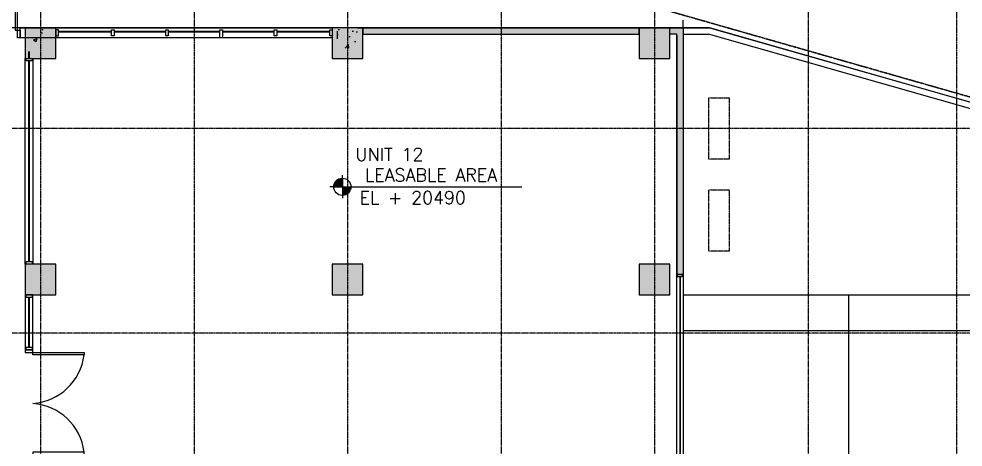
# Model space of a CAD drawing. Header units: inches. Extents: x -189245 to 740841, y -215444 to 469401.
# Drawn here: x 213791 to 232247, y 7498 to 15873 of the extents above; entities that cross this region are included whole.
import ezdxf
from ezdxf.enums import TextEntityAlignment as Align

# ---------------------------------------------------------------- set-up
doc = ezdxf.new("R2010")
doc.units = ezdxf.units.IN
doc.header["$LTSCALE"] = 10
doc.header["$MEASUREMENT"] = 0
for name, pattern in [('CENTER', [2, 1.25, -0.25, 0.25, -0.25]), ('GRID NORMAL$0$GRID BASEMENT$0$GRID GROUND$0$GRID$0$$0$PHANTOM', [2.5, 1.25, -0.25, 0.25, -0.25, 0.25, -0.25]), ('HIDDEN', [0.375, 0.25, -0.125])]:
    doc.linetypes.add(name, pattern=pattern)
for name, color, linetype in [('3', 252, 'Continuous'), ('A-CMU PLASTER', 8, 'Continuous'), ('A-COLUMN', 6, 'Continuous'), ('A-DOOR', 1, 'Continuous'), ('A-HATCH GRAVEL', 8, 'Continuous'), ('A-ROAD', 252, 'Continuous'), ('A-TEXT', 3, 'Continuous'), ('A-WINDOW', 2, 'Continuous'), ('COLUMN', 6, 'Continuous'), ('DETAIL CALLOUT', 3, 'Continuous'), ('ELEV MARKS', 2, 'Continuous'), ('GRID', 8, 'CENTER'), ('TSG- DIM1', 1, 'Continuous'), ('TSG- WALL 150', 7, 'Continuous'), ('ZOCALLO', 1, 'Continuous')]:
    doc.layers.add(name, color=color, linetype=linetype)
doc.layers.add('AIRCON LEDGE', color=3, linetype='HIDDEN', lineweight=25)
doc.layers.add('DEFPOINT', color=7, linetype='Continuous', plot=False)
doc.styles.add('PRSP_Simplex', font='simplex.shx')

# ---------------------------------------------------------------- blocks, each defined once
blk = doc.blocks.new('A$C39746B81')
at = {"layer": 'A-DOOR', "color": 2, "linetype": 'ByBlock'}
for points in [[(-521, -823), (-521, 177), (-471, 177), (-471, -823)], [(1479, -823), (1479, 177), (1429, 177), (1429, -823)], [(-571, -973), (-521, -973), (-521, -823), (-571, -823)], [(1529, -973), (1479, -973), (1479, -823), (1529, -823)]]:
    blk.add_lwpolyline(points, close=True, dxfattribs=at)
at = {"layer": 'A-DOOR', "color": 1, "linetype": 'ByBlock'}
for centre, start, end in [((-606, -903), 4.2573, 82.8891), ((1564, -903), 97.1109, 175.7427)]:
    blk.add_arc(centre, 1088, start, end, dxfattribs=at)
blk = doc.blocks.new('DATUM')
at = {"color": 2}
for p, q in [((0, 169), (0, 225)), ((-169, 0), (-244, 0)), ((-169, 9), (0, 9)), ((-169, 0), (169, 0)), ((-168, 18), (0, 18)), ((-166, 28), (0, 28)), ((-165, 37), (0, 37)), ((-162, 46), (0, 46)), ((-159, 56), (0, 56)), ((-156, 65), (0, 65)), ((-151, 75), (0, 75)), ((-146, 84), (0, 84)), ((-141, 93), (0, 93)), ((-134, 103), (0, 103)), ((-126, 112), (0, 112)), ((-117, 121), (0, 121)), ((-107, 131), (0, 131)), ((-94, 140), (0, 140)), ((-78, 150), (0, 150)), ((-57, 159), (0, 159)), ((-13, 168), (0, 168)), ((0, 169), (0, -169)), ((169, 0), (244, 0)), ((169, -9), (0, -9)), ((168, -18), (0, -18)), ((166, -28), (0, -28)), ((165, -37), (0, -37)), ((162, -46), (0, -46)), ((159, -56), (0, -56)), ((156, -65), (0, -65)), ((151, -75), (0, -75)), ((146, -84), (0, -84)), ((141, -93), (0, -93)), ((134, -103), (0, -103)), ((126, -112), (0, -112)), ((117, -121), (0, -121)), ((107, -131), (0, -131)), ((94, -140), (0, -140)), ((78, -150), (0, -150)), ((57, -159), (0, -159)), ((0, -169), (0, -225))]:
    blk.add_line(p, q, dxfattribs=at)
blk.add_circle((0, 0), 169, dxfattribs=at)

msp = doc.modelspace()

# ---------------------------------------------------------------- hatches: boundary and pattern name
at = {"layer": 'A-HATCH GRAVEL'}
h = msp.add_hatch(dxfattribs=at)
h.set_pattern_fill('AR-CONC', color=256, scale=100, style=0)
h.set_pattern_definition([(50, (195442.3, -24654.8), (717.26, -62.752), [75, -825]), (355, (195442.3, -24654.8), (-138.751, 752.192), [60, -660]), (100.4514, (195502.1, -24660), (578.509, 689.44), [63.74, -701.142]), (46.1842, (195442.3, -24454.8), (1067.241, -165.519), [112.5, -1237.5]), (96.6356, (195531.2, -24468.6), (934.663, 974.118), [95.61, -1051.713]), (351.1842, (195442.3, -24454.8), (934.662, 974.119), [90, -990]), (21, (195542.3, -24504.8), (596.907, -402.619), [75, -825]), (326, (195542.3, -24504.8), (243.315, 725.15), [60, -660]), (71.4514, (195592.04, -24538.35), (840.223, 322.53), [63.74, -701.142]), (37.5, (195442.3, -24654.8), (12.1599, 332.8939), [0, -652, 0, -670, 0, -662.5]), (7.5, (195442.3, -24654.8), (263.0695, 394.4117), [0, -382, 0, -637, 0, -252.5]), (327.5, (195219.3, -24654.8), (533.8224, -22.5549), [0, -250, 0, -780, 0, -1035]), (317.5, (195119.3, -24654.8), (583.186, 100.105), [0, -325, 0, -518, 0, -735])])
h.paths.add_polyline_path([(214417.29694, 15368.97446), (214017.29694, 15368.97446), (214017.29694, 15768.97446), (214417.29694, 15768.97446)])
h = msp.add_hatch(dxfattribs=at)
h.set_pattern_fill('AR-CONC', color=256, scale=100, style=0)
h.set_pattern_definition([(50, (195442.3, -24723.8), (717.26, -62.752), [75, -825]), (355, (195442.3, -24723.8), (-138.751, 752.192), [60, -660]), (100.4514, (195502.1, -24729.04), (578.509, 689.44), [63.74, -701.142]), (46.1842, (195442.3, -24523.8), (1067.241, -165.519), [112.5, -1237.5]), (96.6356, (195531.2, -24537.6), (934.663, 974.118), [95.61, -1051.713]), (351.1842, (195442.3, -24523.8), (934.662, 974.119), [90, -990]), (21, (195542.3, -24573.8), (596.907, -402.619), [75, -825]), (326, (195542.3, -24573.8), (243.315, 725.15), [60, -660]), (71.4514, (195592.04, -24607.36), (840.223, 322.53), [63.74, -701.142]), (37.5, (195442.3, -24723.8), (12.1599, 332.8939), [0, -652, 0, -670, 0, -662.5]), (7.5, (195442.3, -24723.8), (263.0695, 394.4117), [0, -382, 0, -637, 0, -252.5]), (327.5, (195219.3, -24723.8), (533.8224, -22.5549), [0, -250, 0, -780, 0, -1035]), (317.5, (195119.3, -24723.8), (583.186, 100.105), [0, -325, 0, -518, 0, -735])])
h.paths.add_polyline_path([(220417.29694, 15299.96506), (220017.29694, 15299.96506), (220017.29694, 15699.96506), (220417.29694, 15699.96506)])
at = {"layer": 'COLUMN', "ltscale": 2}
for points in [[(213915.71025, 15100.18876), (214515.71025, 15100.18876), (214515.71025, 15700.18876), (213915.71025, 15700.18876)], [(219915.71025, 15100.18876), (220515.71025, 15100.18876), (220515.71025, 15700.18876), (219915.71025, 15700.18876)], [(225915.71025, 15100.18876), (226515.71025, 15100.18876), (226515.71025, 15700.18876), (225915.71025, 15700.18876)], [(213915.71025, 10476.18876), (214515.71025, 10476.18876), (214515.71025, 11076.18876), (213915.71025, 11076.18876)], [(219915.71025, 10476.18876), (220515.71025, 10476.18876), (220515.71025, 11076.18876), (219915.71025, 11076.18876)], [(225915.71025, 10476.18876), (226515.71025, 10476.18876), (226515.71025, 11076.18876), (225915.71025, 11076.18876)]]:
    msp.add_hatch(color=253, dxfattribs=at).paths.add_polyline_path(points)
at = {"layer": 'TSG- DIM1', "ltscale": 2}
for points in [[(220515.71025, 15575.18876), (225915.71025, 15575.18876), (225915.71025, 15700.18876), (220515.71025, 15700.18876)], [(226515.71025, 15575.18876), (226515.71025, 15700.18876), (226774.43474, 15700.18876), (226774.43474, 10876.18876), (226649.43474, 10876.18876), (226649.43474, 15575.18876)]]:
    msp.add_hatch(color=252, dxfattribs=at).paths.add_polyline_path(points)

# ---------------------------------------------------------------- linework, layer by layer
at = {"layer": '3', "linetype": 'GRID NORMAL$0$GRID BASEMENT$0$GRID GROUND$0$GRID$0$$0$PHANTOM', "flags": 128}
msp.add_lwpolyline([(246523.04278, 10296.0564), (246059.05996, 1618.4519), (246440.71881, -10485.53243), (247415.93339, -18556.83075), (192752.14865, -31905.37142), (191495.01456, -25059.84633), (190539.94155, -17762.07711), (189959.5757, -10424.99489), (189755.99256, -3087.81874), (189932.17722, 4240.06356), (190486.76304, 11569.11088), (191414.41478, 18850.25517), (192648.19583, 25700.02775), (246541.99716, 10303.25282)], dxfattribs=at)
at = {"layer": '3', "color": 3, "linetype": 'GRID NORMAL$0$GRID BASEMENT$0$GRID GROUND$0$GRID$0$$0$PHANTOM', "flags": 128}
msp.add_lwpolyline([(246523.04278, 10292.92621), (246059.05997, 1615.3217), (246440.71881, -10488.66262), (247415.93339, -18559.96094), (192752.14865, -31908.50162), (191495.01456, -25062.97652), (190539.94155, -17765.2073), (189959.5757, -10428.12508), (189755.99256, -3090.94893), (189932.17722, 4236.93337), (190486.76304, 11565.98069), (191414.41478, 18847.12498), (192648.19583, 25696.89755), (246541.99716, 10300.12263)], dxfattribs=at)
at = {"layer": 'A-CMU PLASTER'}
msp.add_line((220015.71025, 15480.71267), (220015.71025, 15630.71267), dxfattribs=at)
at = {"layer": 'A-COLUMN', "color": 4, "linetype": 'Continuous'}
for p, q in [((220415.71025, 15700.18876), (226774.43474, 15700.18876)), ((226774.43474, 15700.18876), (226774.43474, 10876.18876)), ((226649.43474, 15550.18876), (226649.43474, 10876.18876))]:
    msp.add_line(p, q, dxfattribs=at)
at = {"layer": 'A-ROAD', "color": 4}
for p, q in [((226774.43474, 15716.5502), (226774.43474, 15846.55123)), ((226774.43474, 15700.18876), (227286.75178, 15700.18876)), ((226774.43474, 15700.18876), (226774.49794, 15575.18876)), ((227286.75178, 15700.18876), (243080.68474, 11188.0626)), ((226774.43474, 15575.18876), (227269.24649, 15575.18876)), ((243080.68474, 11058.06156), (227269.24649, 15575.18876))]:
    msp.add_line(p, q, dxfattribs=at)
at = {"layer": 'A-ROAD', "color": 1}
for p, q in [((226774.43474, 10476.18876), (239875.64038, 10476.18876)), ((226774.43474, 9776.18876), (239027.60734, 9776.18876))]:
    msp.add_line(p, q, dxfattribs=at)
at = {"layer": 'A-ROAD', "color": 8}
msp.add_line((230013.68641, 4476.18876), (230013.68641, 10476.18876), dxfattribs=at)
at = {"layer": 'A-TEXT', "ltscale": 2}
msp.add_lwpolyline([(214064.12354, 10476.18876), (213915.71025, 10476.18876), (213915.71025, 9401.18876), (214064.12354, 9401.18876)], close=True, dxfattribs=at)
at = {"layer": 'A-WINDOW', "ltscale": 2}
for p, q in [((214565.71398, 15632.18876), (215600.71027, 15632.18868)), ((214565.71398, 15622.18876), (215600.71027, 15622.18868)), ((215650.71027, 15632.18868), (216660.71027, 15632.18865)), ((215650.71027, 15622.18868), (216660.71027, 15622.18865)), ((216710.71027, 15632.18865), (217720.71027, 15632.1887)), ((216710.71027, 15622.18865), (217720.71027, 15622.1887)), ((217770.70529, 15632.12969), (218780.70654, 15632.1926)), ((217770.70592, 15622.12969), (218780.70716, 15622.1926)), ((218830.71026, 15622.1926), (219865.70652, 15622.18876)), ((218830.71029, 15632.1926), (219865.70655, 15632.18876)), ((213985.71025, 15100.1885), (213985.71025, 15236.23943)), ((213995.71025, 15100.1885), (213995.71025, 15236.23943)), ((213985.71025, 11126.18476), (213985.71025, 15050.18912)), ((213995.71025, 11126.18476), (213995.71025, 15050.18912)), ((226706.93474, 10826.18532), (226706.49822, 3526.19282)), ((226716.93474, 10826.18472), (226716.49822, 3526.19222)), ((213985.71025, 10476.1885), (213985.71025, 10476.18912)), ((213985.71025, 9451.185), (213985.71025, 10426.18912)), ((213995.71025, 10476.1885), (213995.71025, 10476.18912)), ((213995.71025, 9451.185), (213995.71025, 10426.18912))]:
    msp.add_line(p, q, dxfattribs=at)
at = {"layer": 'A-WINDOW', "color": 2}
for points in [[(214565.71772, 15660.18876), (214515.71772, 15660.18876), (214515.71025, 15540.18876), (214565.71025, 15540.18876)], [(215600.70654, 15660.18868), (215650.70654, 15660.18868), (215650.71401, 15540.18868), (215600.71401, 15540.18868)], [(216660.70654, 15660.18865), (216710.70654, 15660.18865), (216710.71401, 15540.18865), (216660.71401, 15540.18865)], [(217720.70654, 15660.1887), (217770.70654, 15660.1887), (217770.71401, 15500.1887), (217720.71401, 15500.1887)], [(218780.70654, 15660.1926), (218830.70654, 15660.1926), (218830.71401, 15540.1926), (218780.71401, 15540.1926)], [(219865.7028, 15660.18876), (219915.7028, 15660.18876), (219915.71027, 15540.18876), (219865.71027, 15540.18876)], [(214049.9169, 15100.1925), (214049.9169, 15050.1925), (213929.9169, 15050.18502), (213929.9169, 15100.18502)], [(214049.9169, 11126.18876), (214049.9169, 11076.18876), (213929.9169, 11076.18129), (213929.9169, 11126.18129)], [(226758.43474, 10876.18876), (226758.43474, 10826.18876), (226664.43474, 10826.18129), (226664.43474, 10876.18129)], [(214049.9169, 10476.1925), (214049.9169, 10426.1925), (213929.9169, 10426.18502), (213929.9169, 10476.18502)], [(214049.9169, 9451.189), (214049.9169, 9401.189), (213929.9169, 9401.18153), (213929.9169, 9451.18153)]]:
    msp.add_lwpolyline(points, close=True, dxfattribs=at)
at = {"layer": 'AIRCON LEDGE'}
for points in [[(227675.29059, 14326.82297), (227675.29059, 13126.82297), (227275.29059, 13126.82297), (227275.29059, 14326.82297)], [(227675.29059, 12526.82297), (227675.29059, 11326.82297), (227275.29059, 11326.82297), (227275.29059, 12526.82297)]]:
    msp.add_lwpolyline(points, close=True, dxfattribs=at)
at = {"layer": 'COLUMN', "color": 6, "ltscale": 2}
for points in [[(213915.71025, 15100.18876), (214515.71025, 15100.18876), (214515.71025, 15700.18876), (213915.71025, 15700.18876)], [(219915.71025, 15100.18876), (220515.71025, 15100.18876), (220515.71025, 15700.18876), (219915.71025, 15700.18876)], [(225915.71025, 15100.18876), (226515.71025, 15100.18876), (226515.71025, 15700.18876), (225915.71025, 15700.18876)], [(213915.71025, 10476.18876), (214515.71025, 10476.18876), (214515.71025, 11076.18876), (213915.71025, 11076.18876)], [(219915.71025, 10476.18876), (220515.71025, 10476.18876), (220515.71025, 11076.18876), (219915.71025, 11076.18876)], [(225915.71025, 10476.18876), (226515.71025, 10476.18876), (226515.71025, 11076.18876), (225915.71025, 11076.18876)]]:
    msp.add_lwpolyline(points, close=True, dxfattribs=at)
at = {"layer": 'DEFPOINT'}
msp.add_lwpolyline([(207290.71436, -22174.05673), (232601.23157, -22174.0603), (235080.68474, -21568.59396), (242914.81743, -19656.0164), (242915.71025, -8523.81124), (242715.71025, -8523.81124), (242715.71025, -5523.34455), (242915.71025, -5523.34455), (242915.71025, -4023.81124), (242915.71025, -4023.81124), (242505.71025, -4023.81124), (242505.78499, -2523.82071), (242915.71025, -2523.82071), (242915.71025, -1023.81124), (242715.71025, -1023.81124), (242715.71025, 1976.65545), (242915.71025, 1976.65545), (242915.71025, 3476.18876), (242915.71025, 11235.19371), (227286.75178, 15700.18876), (226774.43487, 15699.92973), (213915.71025, 15699.92973), (207290.71766, 15699.91986)], dxfattribs=at)
at = {"layer": 'ELEV MARKS', "color": 1}
msp.add_line((220357.26285, 12588.13953), (223618.64055, 12588.13953), dxfattribs=at)
at = {"layer": 'GRID', "linetype": 'GRID NORMAL$0$GRID BASEMENT$0$GRID GROUND$0$GRID$0$$0$PHANTOM'}
for p, q in [((214215.71024, 26926.11807), (214215.71024, -30743.07428)), ((217215.71024, 26926.11807), (217215.71024, -30743.07428)), ((220215.71024, 26926.11807), (220215.71024, -30743.07428)), ((223215.71024, 26926.11807), (223215.71024, -30743.07428)), ((226215.71024, 26926.11807), (226215.71024, -30743.07428)), ((229215.71024, 26926.11807), (229215.71024, -30743.07428)), ((232115.71024, 26926.11807), (232115.71025, -30743.07428)), ((252386.38202, 13726.65545), (181686.55041, 13726.65545)), ((252386.38202, 9726.65545), (181686.55041, 9726.65545))]:
    msp.add_line(p, q, dxfattribs=at)
at = {"layer": 'TSG- WALL 150', "color": 4, "ltscale": 2}
msp.add_lwpolyline([(220515.71025, 15575.18876), (225915.71025, 15575.18876), (225915.71025, 15700.18876), (220515.71025, 15700.18876)], close=True, dxfattribs=at)
msp.add_lwpolyline([(226515.71025, 15575.18876), (226515.71025, 15700.18876), (226774.43474, 15700.18876), (226774.43474, 10876.18876), (226649.43474, 10876.18876), (226649.43474, 15575.18876), (226515.71025, 15575.18876), (226515.71025, 15700.18876)], dxfattribs=at)
at = {"layer": 'ZOCALLO', "ltscale": 2}
for points in [[(213815.71024, 15700.18876), (219915.71025, 15700.18876), (219915.71025, 15500.18876), (213815.71024, 15500.18876)], [(213915.71025, 15100.18876), (214064.12354, 15100.18876), (214064.12354, 11076.18876), (213915.71024, 11076.18876)], [(226649.43474, 10876.18876), (226774.43474, 10876.18876), (226774.43474, 3476.18876), (226649.43474, 3476.18876)]]:
    msp.add_lwpolyline(points, close=True, dxfattribs=at)

# ---------------------------------------------------------------- block references
at = {"layer": 'DETAIL CALLOUT'}
msp.add_blockref('A$C39746B81', (212286.70937, 16472.90578), dxfattribs=at)
at = {"layer": 'DETAIL CALLOUT', "linetype": 'ByBlock', "rotation": 270}
msp.add_blockref('A$C39746B81', (214888.42726, 8830.18963), dxfattribs=at)
at = {"layer": 'ELEV MARKS'}
msp.add_blockref('DATUM', (220113.51285, 12588.13953), dxfattribs=at)

# ---------------------------------------------------------------- texts
at = {"layer": 'A-TEXT', "linetype": 'Continuous', "style": 'PRSP_Simplex'}
for s, p in [('UNIT 12', (221033.94264, 13221.91669)), ('LEASABLE AREA', (221846.29419, 12820.32852)), ('EL + 20490', (221489.62687, 12376.6421))]:
    msp.add_text(s, height=250, dxfattribs=at).set_placement(p, align=Align.MIDDLE)

doc.saveas('drawing.dxf')
